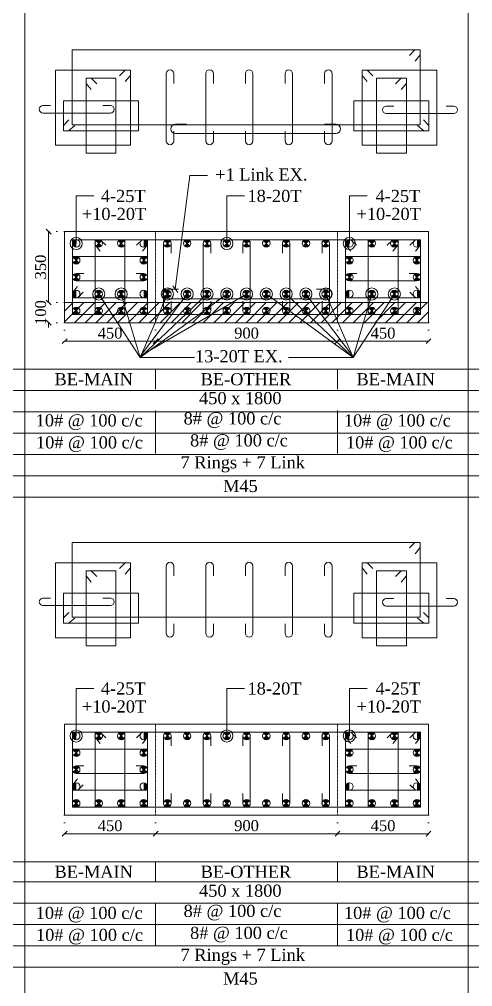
# Model space of a CAD drawing. Header units: millimetres. Extents: x 303 to 27724, y 300 to 68956.
# Drawn here: x 14536 to 16778, y 13120 to 17900 of the extents above; entities that cross this region are included whole.
import ezdxf

# ---------------------------------------------------------------- set-up
doc = ezdxf.new("R2010")
doc.units = ezdxf.units.MM
doc.linetypes.add('DOT2', pattern=[0.125, 0, -0.125])
doc.linetypes.add('HIDDEN', pattern=[0.375, 0.25, -0.125])
doc.layers.get('Defpoints').update_dxf_attribs({"lineweight": 0})
for name, color, linetype, lineweight in [('S-COL. STEEL DIA', 1, 'Continuous', 9), ('S-DIM FOOTING', 7, 'Continuous', 0), ('S-SECTION', 5, 'Continuous', 0), ('S-SECTION MARK', 7, 'Continuous', 0), ('S-SHEET', 7, 'Continuous', 0), ('S-STEEL', 1, 'Continuous', 9), ('S-STEEL-1', 1, 'Continuous', 0), ('S-TEXT', 7, 'Continuous', 0), ('STRU.HATCH', 8, 'Continuous', 0), ('STRU.STEEL-2', 6, 'Continuous', 0)]:
    doc.layers.add(name, color=color, linetype=linetype, lineweight=lineweight)
doc.styles.add('AR', font='ARIALUNI.TTF', dxfattribs={"width": 0.8})
doc.styles.add('S-ROMANS', font='times.ttf')
doc.styles.add('TEXT', font='times.ttf')
doc.dimstyles.new('100', dxfattribs={"dimtxt": 180, "dimasz": 80, "dimexe": 0.18, "dimexo": 0.0625, "dimgap": 1, "dimtad": 1, "dimdec": 0, "dimzin": 0, "dimdsep": 46, "dimtxsty": 'AR', "dimblk": 'DOT', "dimcen": 0.09, "dimse1": 1, "dimse2": 1, "dimclrd": 50, "dimclrt": 256, "dimadec": 0, "dimazin": 0, "dimtfac": 1, "dimtdec": 0, "dimtix": 1, "dimtofl": 0, "dimtmove": 2, "dimatfit": 0, "dimfxl": 1, "dimtolj": 1, "dimtzin": 0, "dimlwd": -1, "dimarcsym": 0})
doc.dimstyles.new('SETU', dxfattribs={"dimtxt": 230, "dimasz": 0.2, "dimexe": 0.1, "dimexo": 0.1, "dimgap": 0.05, "dimtad": 1, "dimdec": 0, "dimzin": 0, "dimdsep": 46, "dimtxsty": 'TEXT', "dimblk": 'OBLIQUE', "dimcen": 0.09, "dimdle": 0.1, "dimclrd": 4, "dimclre": 256, "dimclrt": 256, "dimadec": 1, "dimazin": 0, "dimtfac": 1, "dimtdec": 0, "dimtix": 1, "dimtofl": 0, "dimtmove": 2, "dimatfit": 0, "dimfxl": 1, "dimtolj": 1, "dimtzin": 0, "dimlwd": -1, "dimlwe": -1, "dimarcsym": 1})

# ---------------------------------------------------------------- blocks, each defined once
blk = doc.blocks.new('_Oblique')
at = {"color": 0, "linetype": 'ByBlock', "lineweight": -2}
blk.add_line((-0.5, -0.5), (0.5, 0.5), dxfattribs=at)
blk = doc.blocks.new('*D1753')
at = {"layer": 'Defpoints', "color": 0}
for p in [(14759.6, 16501.3), (14680.9, 16401.3), (14759.7, 16401.3)]:
    blk.add_point(p, dxfattribs=at)
at = {"layer": 'S-DIM FOOTING', "linetype": 'DOT2', "ltscale": 300}
for p, q in [((14759.5, 16501.3), (14680.7, 16501.3)), ((14759.5, 16401.3), (14680.7, 16401.3))]:
    blk.add_line(p, q, dxfattribs=at)
at = {"layer": 'S-DIM FOOTING', "ltscale": 300}
for p, q in [((14680.9, 16501.3), (14680.9, 16525.3)), ((14680.9, 16401.3), (14680.9, 16377.3))]:
    blk.add_line(p, q, dxfattribs=at)
at = {"layer": 'S-DIM FOOTING', "linetype": 'ByBlock', "xscale": 24, "yscale": 24, "zscale": 24}
for p, rotation in [((14680.9, 16501.3), 270), ((14680.9, 16401.3), 90)]:
    blk.add_blockref('_Oblique', p, dxfattribs=dict(at, rotation=rotation))
at = {"layer": 'S-DIM FOOTING', "insert": (14641.4, 16451.3), "char_height": 54, "attachment_point": 5, "rotation": 90, "style": 'TEXT'}
blk.add_mtext('\\A1;100', dxfattribs=at)
blk = doc.blocks.new('*U18')
at = {"layer": 'S-COL. STEEL DIA'}
h = blk.add_hatch(color=256, dxfattribs=at)
h.dxf.hatch_style = 1
h.paths.add_polyline_path([(0, 0), (0, -18.5, 0.198912), (13, -13)])
h.paths.add_polyline_path([(0, 0), (-13, -13, 0.198912), (0, -18.5)])
h.paths.add_polyline_path([(0, 18.5, 0.198912), (-13, 13), (0, 0)])
h.paths.add_polyline_path([(13, 13, 0.198912), (0, 18.5), (0, 0)])
at = {"layer": 'S-COL. STEEL DIA', "lineweight": 5}
for p, q in [((-13, 13), (13, -13)), ((13, 13), (-13, -13))]:
    blk.add_line(p, q, dxfattribs=at)
blk.add_circle((0, 0), 18.5, dxfattribs=at)
blk = doc.blocks.new('_Dot')
at = {"linetype": 'ByBlock', "lineweight": -2}
blk.add_line((-0.5, 0), (-1, 0), dxfattribs=at)
at = {"linetype": 'ByBlock', "const_width": 0.5}
blk.add_lwpolyline([(-0.25, 0, 1), (0.25, 0, 1)], format="xyb", close=True, dxfattribs=at)
blk = doc.blocks.new('*U17')
at = {"layer": 'S-COL. STEEL DIA'}
h = blk.add_hatch(color=256, dxfattribs=at)
h.dxf.hatch_style = 1
h.paths.add_polyline_path([(0, 18.5, 0.414214), (-18.5, 0, 0.414214), (0, -18.5)])
at = {"layer": 'S-COL. STEEL DIA', "lineweight": 5}
blk.add_circle((0, 0), 18.5, dxfattribs=at)
blk = doc.blocks.new('*D950')
at = {"layer": 'Defpoints', "color": 0}
for p in [(1843660.5, 621861), (1844110.5, 621861), (1844110.5, 621769.5)]:
    blk.add_point(p, dxfattribs=at)
at = {"layer": 'S-DIM FOOTING', "linetype": 'DOT2', "ltscale": 300}
for p, q in [((1843660.5, 621860.9), (1843660.5, 621769.4)), ((1844110.5, 621860.9), (1844110.5, 621769.4))]:
    blk.add_line(p, q, dxfattribs=at)
at = {"layer": 'S-DIM FOOTING', "ltscale": 300}
blk.add_line((1843660.4, 621769.5), (1844110.6, 621769.5), dxfattribs=at)
at = {"layer": 'S-DIM FOOTING', "linetype": 'ByBlock', "xscale": 24, "yscale": 24, "zscale": 24, "rotation": 180}
blk.add_blockref('_Oblique', (1843660.5, 621769.5), dxfattribs=at)
at = {"layer": 'S-DIM FOOTING', "linetype": 'ByBlock', "xscale": 24, "yscale": 24, "zscale": 24}
blk.add_blockref('_Oblique', (1844110.5, 621769.5), dxfattribs=at)
at = {"layer": 'S-DIM FOOTING', "insert": (1843885.5, 621809), "char_height": 54, "attachment_point": 5, "style": 'TEXT'}
blk.add_mtext('\\A1;450', dxfattribs=at)
blk = doc.blocks.new('*D951')
at = {"layer": 'Defpoints', "color": 0}
for p in [(1844110.5, 621861), (1845010.5, 621861), (1844110.5, 621769.5)]:
    blk.add_point(p, dxfattribs=at)
at = {"layer": 'S-DIM FOOTING', "linetype": 'DOT2', "ltscale": 300}
for p, q in [((1844110.5, 621860.9), (1844110.5, 621769.4)), ((1845010.5, 621860.9), (1845010.5, 621769.4))]:
    blk.add_line(p, q, dxfattribs=at)
at = {"layer": 'S-DIM FOOTING', "ltscale": 300}
blk.add_line((1845010.6, 621769.5), (1844110.4, 621769.5), dxfattribs=at)
at = {"layer": 'S-DIM FOOTING', "linetype": 'ByBlock', "xscale": 24, "yscale": 24, "zscale": 24, "rotation": 180}
blk.add_blockref('_Oblique', (1844110.5, 621769.5), dxfattribs=at)
at = {"layer": 'S-DIM FOOTING', "linetype": 'ByBlock', "xscale": 24, "yscale": 24, "zscale": 24}
blk.add_blockref('_Oblique', (1845010.5, 621769.5), dxfattribs=at)
at = {"layer": 'S-DIM FOOTING', "insert": (1844560.5, 621809.1), "char_height": 54, "attachment_point": 5, "style": 'TEXT'}
blk.add_mtext('\\A1;900', dxfattribs=at)
blk = doc.blocks.new('*D952')
at = {"layer": 'Defpoints', "color": 0}
for p in [(1845010.5, 621861), (1845460.5, 621861), (1845460.5, 621769.5)]:
    blk.add_point(p, dxfattribs=at)
at = {"layer": 'S-DIM FOOTING', "linetype": 'DOT2', "ltscale": 300}
for p, q in [((1845010.5, 621860.9), (1845010.5, 621769.4)), ((1845460.5, 621860.9), (1845460.5, 621769.4))]:
    blk.add_line(p, q, dxfattribs=at)
at = {"layer": 'S-DIM FOOTING', "ltscale": 300}
blk.add_line((1845010.4, 621769.5), (1845460.6, 621769.5), dxfattribs=at)
at = {"layer": 'S-DIM FOOTING', "linetype": 'ByBlock', "xscale": 24, "yscale": 24, "zscale": 24, "rotation": 180}
blk.add_blockref('_Oblique', (1845010.5, 621769.5), dxfattribs=at)
at = {"layer": 'S-DIM FOOTING', "linetype": 'ByBlock', "xscale": 24, "yscale": 24, "zscale": 24}
blk.add_blockref('_Oblique', (1845460.5, 621769.5), dxfattribs=at)
at = {"layer": 'S-DIM FOOTING', "insert": (1845235.5, 621809), "char_height": 54, "attachment_point": 5, "style": 'TEXT'}
blk.add_mtext('\\A1;450', dxfattribs=at)
blk = doc.blocks.new('*D1785')
at = {"layer": 'Defpoints', "color": 0}
for p in [(14680.9, 16851.4), (14759.7, 16851.4), (14759.6, 16501.3)]:
    blk.add_point(p, dxfattribs=at)
at = {"layer": 'S-DIM FOOTING', "linetype": 'DOT2', "ltscale": 300}
for p, q in [((14759.5, 16851.4), (14680.7, 16851.4)), ((14759.5, 16501.3), (14680.7, 16501.3))]:
    blk.add_line(p, q, dxfattribs=at)
at = {"layer": 'S-DIM FOOTING', "ltscale": 300}
blk.add_line((14680.9, 16501.2), (14680.9, 16851.5), dxfattribs=at)
at = {"layer": 'S-DIM FOOTING', "linetype": 'ByBlock', "xscale": 24, "yscale": 24, "zscale": 24}
for p, rotation in [((14680.9, 16851.4), 89.99933829874381), ((14680.9, 16501.3), 269.9993382987438)]:
    blk.add_blockref('_Oblique', p, dxfattribs=dict(at, rotation=rotation))
at = {"layer": 'S-DIM FOOTING', "insert": (14641.4, 16676.3), "char_height": 54, "attachment_point": 5, "rotation": 89.9993, "style": 'TEXT'}
blk.add_mtext('\\A1;350', dxfattribs=at)
blk = doc.blocks.new('ERG')
at = {"layer": 'S-SECTION', "color": 8, "linetype": 'HIDDEN', "ltscale": 0.1, "elevation": 2.6}
for points in [[(1844110.5, 621861), (1844110.5, 622311), (1843660.5, 622311), (1843660.5, 621861)], [(1845010.5, 621861), (1845010.5, 622311), (1845460.5, 622311), (1845460.5, 621861)]]:
    blk.add_lwpolyline(points, close=True, dxfattribs=at)
at = {"layer": 'S-SECTION', "elevation": 2.6}
blk.add_lwpolyline([(1843660.5, 622311), (1843660.5, 621861), (1845460.5, 621861), (1845460.5, 622311)], close=True, dxfattribs=at)
at = {"layer": 'S-SHEET'}
for p, q in [((1844110.5, 621631.3, 2.4), (1844110.5, 621531.7, 2.4)), ((1845010.5, 621631.3, 2.4), (1845010.5, 621531.7, 2.4)), ((1844110.5, 621426.5, 2.4), (1844110.5, 621215.2, 2.4)), ((1845010.5, 621426.5, 2.4), (1845010.5, 621215.2, 2.4))]:
    blk.add_line(p, q, dxfattribs=at)
at = {"layer": 'S-STEEL', "color": 1}
for points, elevation in [([(1845365.8, 623181.7), (1845393.4, 623209), (1845419.4, 623209), (1845419.4, 622839), (1843697.8, 622839), (1843697.8, 623209), (1845419.4, 623209), (1845419.4, 623184), (1845394.2, 623153.1)], 2.9), ([(1845367.7, 622243.7), (1845395.3, 622271), (1845421.3, 622271), (1845421.3, 621901), (1843699.7, 621901), (1843699.7, 622271), (1845421.3, 622271), (1845421.3, 622246), (1845396.1, 622215.1)], 2.6)]:
    blk.add_lwpolyline(points, dxfattribs=dict(at, elevation=elevation))
at = {"layer": 'S-STEEL', "color": 3}
for points, elevation in [([(1844200.4, 622807.4), (1844200.4, 622759, -1), (1844163.5, 622759), (1844163.5, 623092.1, -1), (1844200.4, 623092.1), (1844200.4, 623043.6)], 2.6), ([(1844396.2, 622807.4), (1844396.2, 622759, -1), (1844359.3, 622759), (1844359.3, 623092.1, -1), (1844396.2, 623092.1), (1844396.2, 623043.6)], 2.6), ([(1844555, 622807.4), (1844555, 622759, 1), (1844591.9, 622759), (1844591.9, 623092.1, 1), (1844555, 623092.1), (1844555, 623043.6)], 2.6), ([(1844750.8, 622807.4), (1844750.8, 622759, 1), (1844787.7, 622759), (1844787.7, 623092.1, 1), (1844750.8, 623092.1), (1844750.8, 623043.6)], 2.6), ([(1844946.6, 622807.4), (1844946.6, 622759, 1), (1844983.5, 622759), (1844983.5, 623092.1, 1), (1844946.6, 623092.1), (1844946.6, 623043.6)], 2.6), ([(1843591.3, 622933.9), (1843553.6, 622933.9, 1), (1843553.6, 622897), (1843887.5, 622897, 1), (1843887.5, 622933.9), (1843850.3, 622933.9)], 3), ([(1845288.8, 622931.4), (1845251.1, 622931.4, 1), (1845251.1, 622894.5), (1845585, 622894.5, 1), (1845585, 622931.4), (1845547.8, 622931.4)], 3), ([(1844187.4, 621967.9), (1844187.4, 621919.5, -1), (1844150.5, 621919.5), (1844150.5, 622252.6, -1), (1844187.4, 622252.6), (1844187.4, 622204.1)], 2.6), ([(1844383.2, 621967.9), (1844383.2, 621919.5, -1), (1844346.3, 621919.5), (1844346.3, 622252.6, -1), (1844383.2, 622252.6), (1844383.2, 622204.1)], 2.6), ([(1844542, 621967.9), (1844542, 621919.5, 1), (1844578.9, 621919.5), (1844578.9, 622252.6, 1), (1844542, 622252.6), (1844542, 622204.1)], 2.6), ([(1844737.8, 621967.9), (1844737.8, 621919.5, 1), (1844774.7, 621919.5), (1844774.7, 622252.6, 1), (1844737.8, 622252.6), (1844737.8, 622204.1)], 2.6), ([(1844933.6, 621967.9), (1844933.6, 621919.5, 1), (1844970.5, 621919.5), (1844970.5, 622252.6, 1), (1844933.6, 622252.6), (1844933.6, 622204.1)], 2.6), ([(1843755.8, 622104.5), (1843718.1, 622104.5, 1), (1843718.1, 622067.6), (1844052, 622067.6, 1), (1844052, 622104.5), (1844014.8, 622104.5)], 2.6), ([(1845365.2, 622104.5), (1845402.9, 622104.5, -1), (1845402.9, 622067.6), (1845069, 622067.6, -1), (1845069, 622104.5), (1845106.2, 622104.5)], 2.6)]:
    blk.add_lwpolyline(points, format="xyb", dxfattribs=dict(at, elevation=elevation))
at = {"layer": 'S-STEEL-1', "color": 6, "elevation": 2.6}
for points in [[(1843932.1, 623080.7), (1843959.6, 623108), (1843985.7, 623108), (1843985.7, 622738), (1843614.9, 622738), (1843614.9, 623108), (1843985.7, 623108), (1843985.7, 623083), (1843960.5, 623052.1)], [(1845185.1, 623080.7), (1845157.6, 623108), (1845131.5, 623108), (1845131.5, 622738), (1845502.3, 622738), (1845502.3, 623108), (1845131.5, 623108), (1845131.5, 623083), (1845156.7, 623052.1)], [(1844016.9, 622243.7), (1844044.4, 622271), (1844070.5, 622271), (1844070.4, 621901), (1843699.7, 621901), (1843699.7, 622271), (1844070.5, 622271), (1844070.5, 622246), (1844045.3, 622215.1)], [(1845104.1, 622243.7), (1845076.6, 622271), (1845050.5, 622271), (1845050.5, 621901), (1845421.3, 621901), (1845421.3, 622271), (1845050.5, 622271), (1845050.5, 622246), (1845075.7, 622215.1)]]:
    blk.add_lwpolyline(points, dxfattribs=at)
at = {"layer": 'S-STEEL-1', "color": 41}
for points, elevation in [([(1843820, 623041.3), (1843792.5, 623068.6), (1843766.5, 623068.6), (1843766.5, 622698.6), (1843914.5, 622698.6), (1843914.5, 623068.6), (1843766.5, 623068.6), (1843766.5, 623043.6), (1843791.7, 623012.7)], 2.9), ([(1845297.2, 623041.3), (1845324.7, 623068.6), (1845350.7, 623068.6), (1845350.7, 622698.6), (1845202.7, 622698.6), (1845202.7, 623068.6), (1845350.7, 623068.6), (1845350.7, 623043.6), (1845325.5, 623012.7)], 2.9), ([(1843682.3, 622863.3), (1843655, 622835.7), (1843655, 622809.7), (1844025.8, 622809.7), (1844025.8, 622957.8), (1843655, 622957.8), (1843655, 622809.7), (1843680, 622809.7), (1843710.9, 622834.9)], 2.9), ([(1845434.9, 622863.3), (1845462.2, 622835.7), (1845462.2, 622809.7), (1845091.4, 622809.7), (1845091.4, 622957.8), (1845462.2, 622957.8), (1845462.2, 622809.7), (1845437.2, 622809.7), (1845406.3, 622834.9)], 2.9), ([(1843864.7, 622243.7), (1843837.2, 622271), (1843811.1, 622271), (1843811.1, 621901), (1843959.2, 621901), (1843959.2, 622271), (1843811.1, 622271), (1843811.1, 622246), (1843836.3, 622215.1)], 2.6), ([(1845256.3, 622243.7), (1845283.8, 622271), (1845309.8, 622271), (1845309.8, 621901), (1845161.8, 621901), (1845161.8, 622271), (1845309.8, 622271), (1845309.8, 622246), (1845284.7, 622215.1)], 2.6), ([(1843753.2, 622011.6), (1843725.7, 621984.3), (1843699.7, 621984.3), (1843699.7, 622187.7), (1844070.5, 622187.7), (1844070.4, 621984.3), (1843699.7, 621984.3), (1843699.7, 622009.3), (1843724.9, 622040.2)], 2.6), ([(1845367.8, 622011.6), (1845395.3, 621984.3), (1845421.3, 621984.3), (1845421.3, 622187.7), (1845050.5, 622187.7), (1845050.5, 621984.3), (1845421.3, 621984.3), (1845421.3, 622009.3), (1845396.1, 622040.2)], 2.6)]:
    blk.add_lwpolyline(points, dxfattribs=dict(at, elevation=elevation))
at = {"layer": 'S-COL. STEEL DIA', "xscale": -1, "rotation": 180}
for name, p in [('*U17', (1843718.1, 622252.6, 2.6)), ('*U18', (1844168.9, 622252.6, 2.6)), ('*U17', (1845068.9, 622252.6, 2.6)), ('*U18', (1845180.3, 622252.6, 2.6)), ('*U18', (1845291.6, 622252.6, 2.6))]:
    blk.add_blockref(name, p, dxfattribs=at)
at = {"layer": 'S-COL. STEEL DIA', "rotation": 180}
for name, p in [('*U18', (1843829.4, 622252.6, 2.6)), ('*U18', (1843940.7, 622252.6, 2.6)), ('*U17', (1844052, 622252.6, 2.6)), ('*U18', (1844266.8, 622252.6, 2.6)), ('*U18', (1844364.7, 622252.6, 2.6)), ('*U18', (1844462.6, 622252.6, 2.6)), ('*U18', (1844560.5, 622252.6, 2.6)), ('*U18', (1844658.4, 622252.6, 2.6)), ('*U18', (1844756.3, 622252.6, 2.6)), ('*U18', (1844854.2, 622252.6, 2.6)), ('*U18', (1844952, 622252.6, 2.6)), ('*U17', (1845402.9, 622252.6, 2.6))]:
    blk.add_blockref(name, p, dxfattribs=at)
at = {"layer": 'S-COL. STEEL DIA'}
for name, p in [('*U18', (1843718.1, 622169.3, 2.6)), ('*U18', (1845069, 622169.3, 2.6)), ('*U18', (1843718.1, 622086, 2.6)), ('*U18', (1845069, 622086, 2.6)), ('*U17', (1843718.1, 622002.8, 2.6)), ('*U17', (1845069, 622002.8, 2.6)), ('*U18', (1843718.1, 621919.5, 2.6)), ('*U18', (1844168.9, 621919.5, 2.6)), ('*U18', (1845068.9, 621919.5, 2.6)), ('*U18', (1845180.3, 621919.5, 2.6)), ('*U18', (1845291.6, 621919.5, 2.6))]:
    blk.add_blockref(name, p, dxfattribs=at)
at = {"layer": 'S-COL. STEEL DIA', "xscale": -1}
for name, p in [('*U18', (1844052, 622169.3, 2.6)), ('*U18', (1845402.9, 622169.3, 2.6)), ('*U18', (1844052, 622086, 2.6)), ('*U18', (1845402.9, 622086, 2.6)), ('*U17', (1844052, 622002.8, 2.6)), ('*U17', (1845402.9, 622002.8, 2.6)), ('*U18', (1843829.4, 621919.5, 2.6)), ('*U18', (1843940.7, 621919.5, 2.6)), ('*U18', (1844052, 621919.5, 2.6)), ('*U18', (1844266.8, 621919.5, 2.6)), ('*U18', (1844364.7, 621919.5, 2.6)), ('*U18', (1844462.6, 621919.5, 2.6)), ('*U18', (1844560.5, 621919.5, 2.6)), ('*U18', (1844658.4, 621919.5, 2.6)), ('*U18', (1844756.3, 621919.5, 2.6)), ('*U18', (1844854.2, 621919.5, 2.6)), ('*U18', (1844952, 621919.5, 2.6)), ('*U18', (1845402.9, 621919.5, 2.6))]:
    blk.add_blockref(name, p, dxfattribs=at)
at = {"layer": 'S-TEXT', "color": 7, "style": 'TEXT'}
for s, p in [('4-25T', (1843839.7, 622457.2, 2.4)), ('18-20T', (1844565.3, 622457.2, 2.4)), ('4-25T', (1845198.1, 622457.2, 2.4)), ('+10-20T', (1843746.1, 622368.3, 2.4)), ('+10-20T', (1845104.5, 622368.3, 2.4))]:
    blk.add_text(s, height=60, dxfattribs=at).set_placement(p)
at = {"layer": 'S-TEXT', "style": 'S-ROMANS'}
for s, p in [('BE-MAIN ', (1843610.6, 621551.5, 2.4)), ('BE-OTHER', (1844333.6, 621551.5, 2.4)), ('BE-MAIN ', (1845104.1, 621551.5, 2.4)), ('450 x 1800', (1844325.8, 621458.2, 2.4)), ('10# @ 100 c/c', (1843517.6, 621348, 2.4)), ('8# @ 100 c/c', (1844249.1, 621358, 2.4)), ('10# @ 100 c/c', (1845042.1, 621348, 2.4)), ('8# @ 100 c/c', (1844281.1, 621249.4, 2.4)), ('10# @ 100 c/c', (1843519.1, 621239.4, 2.4)), ('10# @ 100 c/c', (1845052.1, 621239.4, 2.4)), ('7 Rings + 7 Link', (1844234.2, 621140.9, 2.4)), ('M45', (1844444.7, 621024.2, 2.4))]:
    blk.add_text(s, height=60, dxfattribs=at).set_placement(p)
at = {"layer": 'S-DIM FOOTING', "ltscale": 300}
for base, p1, p2, picture, middle in [((1844110.5, 621769.5, 2.4), (1843660.5, 621861, 2.6), (1844110.5, 621861, 2.6), '*D950', (1843885.5, 621809, 2.4)), ((1845460.5, 621769.5, 2.4), (1845010.5, 621861, 2.6), (1845460.5, 621861, 2.6), '*D952', (1845235.5, 621809, 2.4))]:
    dim = blk.add_linear_dim(base=base, p1=p1, p2=p2, dimstyle='SETU', override={"dimscale": 1.2, "dimtxt": 45, "dimasz": 20, "dimgap": 10, "dimblk1": 'Oblique', "dimblk2": 'Oblique', "dimsah": 1, "dimclrd": 256, "dimarcsym": 1}, dxfattribs=at)
    dim.commit()
    dim.dimension.update_dxf_attribs({"geometry": picture, "text_midpoint": middle})
dim = blk.add_linear_dim(base=(1844110.5, 621769.5, 2.4), p1=(1845010.5, 621861, 2.6), p2=(1844110.5, 621861, 2.6), angle=180, dimstyle='SETU', override={"dimscale": 1.2, "dimtxt": 45, "dimasz": 20, "dimgap": 10, "dimblk1": 'Oblique', "dimblk2": 'Oblique', "dimsah": 1, "dimclrd": 256, "dimarcsym": 1}, dxfattribs=at)
dim.commit()
dim.dimension.update_dxf_attribs({"geometry": '*D951', "text_midpoint": (1844560.5, 621809.1, 2.4)})
at = {"layer": 'S-SECTION MARK'}
for points in [[(1843718.1, 622252.6, 2.6), (1843718.1, 622487, 2.6), (1843805.6, 622487, 2.6)], [(1844462.6, 622252.6, 2.6), (1844462.6, 622487, 2.6), (1844550.1, 622487, 2.6)], [(1845068.9, 622252.6, 2.6), (1845068.9, 622487, 2.6), (1845156.4, 622487, 2.6)]]:
    blk.add_leader(points, dimstyle='100', override={"dimasz": 60, "dimtad": 0, "dimclrd": 256, "dimldrblk": 'DotBlank', "dimfxl": 50, "dimfxlon": 1, "dimarcsym": 1}, dxfattribs=at)

msp = doc.modelspace()

# ---------------------------------------------------------------- hatches: boundary and pattern name
at = {"layer": 'STRU.HATCH'}
h = msp.add_hatch(dxfattribs=at)
h.set_pattern_fill('ANSI31', color=256, scale=300)
h.set_pattern_definition([(45, (-1816853.082, -607857.958), (-26.5165043, 26.5165043), [])])
h.paths.add_polyline_path([(14759.7, 16501.3), (16559.7, 16501.2), (16559.7, 16401.3), (14759.7, 16401.4)])

# ---------------------------------------------------------------- linework, layer by layer
at = {"layer": 'S-SHEET'}
for p, q in [((14562.7, 68956, 0.5), (14562.7, 299.8, 1)), ((16756.3, 68956, 1.3), (16756.3, 299.8, 1.9)), ((303, 16171.6, -10.7), (27724.1, 16171.6, -10.7)), ((303, 16066.4, -0.4), (27724.1, 16066.4, -0.4)), ((303, 15961.2, -0.4), (27724.1, 15961.2, -0.4)), ((303, 15855.4, -0.4), (27724.1, 15855.4, -0.4)), ((303, 15749.9, -0.4), (27724.1, 15749.9, -0.4)), ((303, 15644.4, -0.4), (27724.1, 15644.4, -0.4)), ((303, 13737.9, 7.5), (27724.1, 13737.9, 7.5)), ((303, 13638.3, -0.3), (27724.1, 13638.3, -0.4)), ((303, 13533.1, -0.3), (27724.1, 13533.1, -0.4)), ((303, 13533.1, -0.3), (27724.1, 13533.1, -0.4)), ((303, 13427.3, -0.3), (27724.1, 13427.3, -0.4)), ((303, 13321.8, -0.3), (27724.1, 13321.8, -0.4)), ((303, 13216.3, -0.3), (27724.1, 13216.3, -0.4))]:
    msp.add_line(p, q, dxfattribs=at)
at = {"layer": 'S-SHEET', "color": 0}
msp.add_line((303, 15538.8, -0.4), (27724.1, 15538.8, -0.4), dxfattribs=at)
at = {"layer": 'STRU.HATCH', "elevation": 7.9}
msp.add_lwpolyline([(14759.7, 16501.3), (16559.7, 16501.2), (16559.7, 16401.3), (14759.7, 16401.4)], close=True, dxfattribs=at)
at = {"layer": 'STRU.STEEL-2'}
for points, elevation in [([(15363.1, 17382.4), (15308.6, 17382.4, 1), (15308.6, 17335.4), (16100.8, 17335.4, 1), (16100.8, 17382.4), (16045.8, 17382.4)], 10.5), ([(15322.6, 16566.6), (15268.1, 16566.6, 1), (15268.1, 16519.7), (16060.3, 16519.7, 1), (16060.3, 16566.6), (16005.3, 16566.6)], 10.3)]:
    msp.add_lwpolyline(points, format="xyb", dxfattribs=dict(at, elevation=elevation))

# ---------------------------------------------------------------- block references
at = {"layer": 'S-COL. STEEL DIA', "color": 2}
for p in [(-1828900.8, -605459.6, 5.3), (-1828900.8, -607893.4, 5.3)]:
    msp.add_blockref('ERG', p, dxfattribs=at)
at = {"layer": 'S-COL. STEEL DIA', "xscale": -1}
for p in [(14928.6, 16543.1, 10.3), (15039.9, 16543.1, 10.3), (15366, 16543.1, 10.3), (15463.9, 16543.1, 10.3), (15561.8, 16543.1, 10.3), (15659.7, 16543.1, 10.3), (15757.5, 16543.1, 10.3), (15855.4, 16543.1, 10.3), (15953.3, 16543.1, 10.3), (16051.2, 16543.1, 10.3)]:
    msp.add_blockref('*U18', p, dxfattribs=at)
at = {"layer": 'S-COL. STEEL DIA'}
for p in [(15268.1, 16543.1, 10.3), (16279.4, 16543.1, 10.3), (16390.7, 16543.1, 10.3)]:
    msp.add_blockref('*U18', p, dxfattribs=at)

# ---------------------------------------------------------------- texts
at = {"layer": 'S-TEXT', "style": 'S-ROMANS'}
msp.add_text('+1 Link EX.', height=60, dxfattribs=at).set_placement((15504.7, 17103.8, 9.8))
at = {"layer": 'S-TEXT', "color": 7, "style": 'TEXT'}
msp.add_text('13-20T EX.', height=60, dxfattribs=at).set_placement((15405.1, 16205.6, 1.9))

# ---------------------------------------------------------------- dimensions: what is measured, and where the dimension line sits
at = {"layer": 'S-DIM FOOTING', "ltscale": 300}
for base, p2, angle, picture, middle in [((14680.9, 16851.4, 7.9), (14759.7, 16851.4, 7.9), 269.9993, '*D1785', (14641.4, 16676.3, 7.9)), ((14680.9, 16401.3, 7.9), (14759.7, 16401.3, 7.6), 90, '*D1753', (14641.4, 16451.3, 7.9))]:
    dim = msp.add_linear_dim(base=base, p1=(14759.6, 16501.3, 7.9), p2=p2, angle=angle, dimstyle='SETU', override={"dimscale": 1.2, "dimtxt": 45, "dimasz": 20, "dimgap": 10, "dimblk1": 'Oblique', "dimblk2": 'Oblique', "dimsah": 1, "dimclrd": 256, "dimarcsym": 1}, dxfattribs=at)
    dim.commit()
    dim.dimension.update_dxf_attribs({"geometry": picture, "text_midpoint": middle})

# ---------------------------------------------------------------- leaders
at = {"layer": 'S-SECTION MARK'}
for points, override in [([(15307.4, 16566.6, 10.3), (15378.9, 17128.4, 10.3), (15466.5, 17128.4, 10.3)], {"dimasz": 30, "dimtad": 0, "dimclrd": 256, "dimldrblk": 'Oblique', "dimfxl": 50, "dimfxlon": 1, "dimarcsym": 1}), ([(14928.6, 16543.1, 2.4), (15132.8, 16229.1, 2.4), (15402.9, 16229.1, 2.4)], {"dimasz": 60, "dimtad": 0, "dimclrd": 256, "dimldrblk": 'DotBlank', "dimfxl": 50, "dimfxlon": 1, "dimarcsym": 1}), ([(15039.9, 16543.1, 2.4), (15132.8, 16229.1, 2.4)], {"dimasz": 60, "dimtad": 0, "dimclrd": 256, "dimldrblk": 'DotBlank', "dimfxl": 50, "dimfxlon": 1, "dimarcsym": 1}), ([(15268.1, 16543.1, 2.4), (15132.8, 16229.1, 2.4)], {"dimasz": 60, "dimtad": 0, "dimclrd": 256, "dimldrblk": 'DotBlank', "dimfxl": 50, "dimfxlon": 1, "dimarcsym": 1}), ([(15463.9, 16543.1, 2.4), (15132.8, 16229.1, 2.4)], {"dimasz": 60, "dimtad": 0, "dimclrd": 256, "dimldrblk": 'DotBlank', "dimfxl": 50, "dimfxlon": 1, "dimarcsym": 1}), ([(15561.8, 16543.1, 2.4), (15132.8, 16229.1, 2.4)], {"dimasz": 60, "dimtad": 0, "dimclrd": 256, "dimldrblk": 'DotBlank', "dimfxl": 50, "dimfxlon": 1, "dimarcsym": 1}), ([(15366, 16543.1, 2.4), (15135.2, 16237.2, 2.4)], {"dimasz": 60, "dimtad": 0, "dimclrd": 256, "dimldrblk": 'DotBlank', "dimfxl": 50, "dimfxlon": 1, "dimarcsym": 1}), ([(15659.7, 16543.1, 2.4), (15135.2, 16237.2, 2.4)], {"dimasz": 60, "dimtad": 0, "dimclrd": 256, "dimldrblk": 'DotBlank', "dimfxl": 50, "dimfxlon": 1, "dimarcsym": 1}), ([(15757.5, 16543.1, 2.4), (16186.5, 16229.1, 2.4)], {"dimasz": 60, "dimtad": 0, "dimclrd": 256, "dimldrblk": 'DotBlank', "dimfxl": 50, "dimfxlon": 1, "dimarcsym": 1}), ([(15855.4, 16543.1, 2.4), (16186.5, 16229.1, 2.4)], {"dimasz": 60, "dimtad": 0, "dimclrd": 256, "dimldrblk": 'DotBlank', "dimfxl": 50, "dimfxlon": 1, "dimarcsym": 1}), ([(16390.7, 16543.1, 2.4), (16186.5, 16229.1, 2.4), (15867.9, 16229.1, 2.4)], {"dimasz": 60, "dimtad": 0, "dimclrd": 256, "dimldrblk": 'DotBlank', "dimfxl": 50, "dimfxlon": 1, "dimarcsym": 1}), ([(15953.3, 16543.1, 2.4), (16184.1, 16237.2, 2.4)], {"dimasz": 60, "dimtad": 0, "dimclrd": 256, "dimldrblk": 'DotBlank', "dimfxl": 50, "dimfxlon": 1, "dimarcsym": 1}), ([(16051.2, 16543.1, 2.4), (16186.5, 16229.1, 2.4)], {"dimasz": 60, "dimtad": 0, "dimclrd": 256, "dimldrblk": 'DotBlank', "dimfxl": 50, "dimfxlon": 1, "dimarcsym": 1}), ([(16279.4, 16543.1, 2.4), (16186.5, 16229.1, 2.4)], {"dimasz": 60, "dimtad": 0, "dimclrd": 256, "dimldrblk": 'DotBlank', "dimfxl": 50, "dimfxlon": 1, "dimarcsym": 1})]:
    msp.add_leader(points, dimstyle='100', override=override, dxfattribs=at)

doc.saveas('drawing.dxf')
